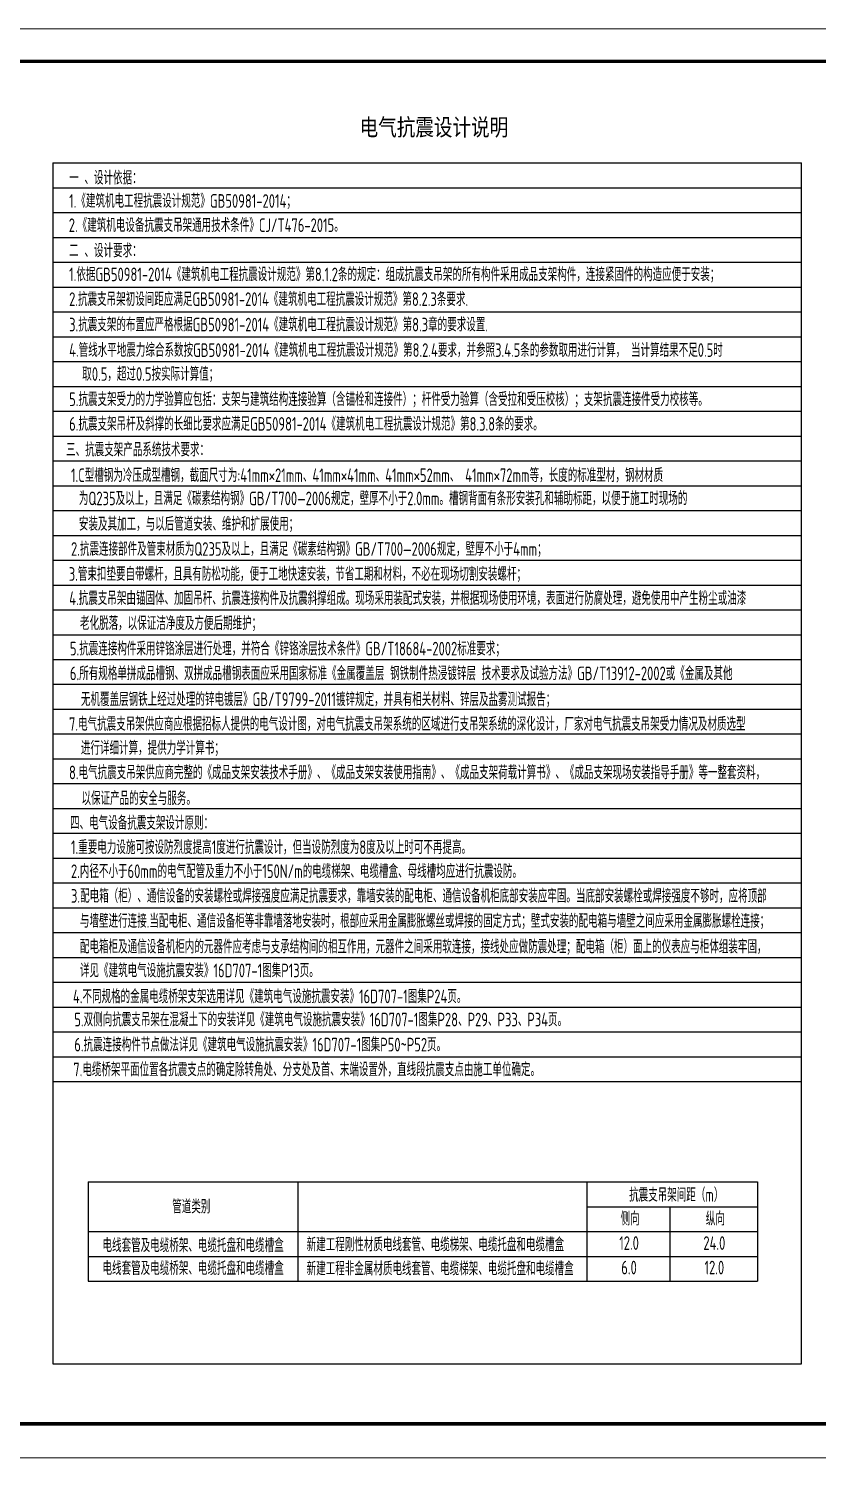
# Model space of a CAD drawing. Extents: x 2803505 to 5851001, y -1372902 to 24339.
# Drawn here: x 2920118 to 2943261, y -630329 to -587899 of the extents above; entities that cross this region are included whole.
import ezdxf

# ---------------------------------------------------------------- set-up
doc = ezdxf.new("R2010")
doc.units = 0
doc.header["$LTSCALE"] = 1000
doc.header["$MEASUREMENT"] = 0
doc.layers.add('TEL_TEXT', color=7, linetype='CONTINUOUS')
doc.layers.add('图框', color=147, linetype='CONTINUOUS', lineweight=20)
doc.styles.add('ICDA-STYLE2', font='simhei.ttf', dxfattribs={"width": 0.8})
doc.styles.add('TSSD_Dimension', font='Tssdeng.shx', dxfattribs={"width": 0.7, "bigfont": 'tssdchn.shx'})

msp = doc.modelspace()

# ---------------------------------------------------------------- linework, layer by layer
at = {"layer": 'TEL_TEXT'}
for p, q in [((2921860.2, -621749.9), (2921860.2, -624665.9)), ((2921860.2, -621749.9), (2941507.7, -621749.9)), ((2928013.7, -621749.9), (2928013.7, -624665.9)), ((2936502.9, -621749.9), (2936502.9, -624665.9)), ((2941507.7, -621749.9), (2941507.7, -624665.9)), ((2936502.9, -622478.9), (2941507.7, -622478.9)), ((2938937.9, -622478.9), (2938937.9, -624665.9)), ((2921860.2, -623207.9), (2941507.7, -623207.9)), ((2921860.2, -623207.9), (2941507.7, -623207.9)), ((2921860.2, -623936.9), (2941507.7, -623936.9)), ((2921860.2, -624665.9), (2941507.7, -624665.9))]:
    msp.add_line(p, q, dxfattribs=at)
for points in [[(2920816.2, -591833), (2920816.2, -627093.4), (2942800.6, -627093.4), (2942800.6, -591833)], [(2920816.2, -591833), (2942800.6, -591833)], [(2920816.2, -592562), (2942800.6, -592562)], [(2920816.2, -593291), (2942800.6, -593291)], [(2920816.2, -594020), (2942800.6, -594020)], [(2920816.2, -594749), (2942800.6, -594749)], [(2920816.2, -595478), (2942800.6, -595478)], [(2920816.2, -596207), (2942800.6, -596207)], [(2920816.2, -596207), (2942800.6, -596207)], [(2920816.2, -596936), (2942800.6, -596936)], [(2920816.2, -597665), (2942800.6, -597665)], [(2920816.2, -598394), (2942800.6, -598394)], [(2920816.2, -599123), (2942800.6, -599123)], [(2920816.2, -599852), (2942800.6, -599852)], [(2920816.2, -600581), (2942800.6, -600581)], [(2920816.2, -601310), (2942800.6, -601310)], [(2920816.2, -602039), (2942800.6, -602039)], [(2920816.2, -602768), (2942800.6, -602768)], [(2920816.2, -603497), (2942800.6, -603497)], [(2920816.2, -604226), (2942800.6, -604226)], [(2920816.2, -604955), (2942800.6, -604955)], [(2920816.2, -605684), (2942800.6, -605684)], [(2920816.2, -606413), (2942800.6, -606413)], [(2920816.2, -606413), (2942800.6, -606413)], [(2920816.2, -607142), (2942800.6, -607142)], [(2920816.2, -607871), (2942800.6, -607871)], [(2920816.2, -608600), (2942800.6, -608600)], [(2920816.2, -609329), (2942800.6, -609329)], [(2920816.2, -610058), (2942800.6, -610058)], [(2920816.2, -610787), (2942800.6, -610787)], [(2920816.2, -611516), (2942800.6, -611516)], [(2920816.2, -612245), (2942800.6, -612245)], [(2920816.2, -612974), (2942800.6, -612974)], [(2920816.2, -613703), (2942800.6, -613703)], [(2920816.2, -614432), (2942800.6, -614432)], [(2920816.2, -615161), (2942800.6, -615161)], [(2920816.2, -615890), (2942800.6, -615890)], [(2920816.2, -616619), (2942800.6, -616619)], [(2920816.2, -617348), (2942800.6, -617348)], [(2920816.2, -618077), (2942800.6, -618077)], [(2920816.2, -618806), (2942800.6, -618806)]]:
    msp.add_lwpolyline(points, dxfattribs=at)
at = {"layer": '图框'}
for points in [[(2892903.3, -587899.4), (2952303.2, -587899.4), (2952303.2, -629853.6), (2892903.3, -629853.6)], [(2917603.5, -629853.6), (3001703.5, -629853.6), (3001703.5, -689253.6), (2917603.5, -689253.6)]]:
    msp.add_lwpolyline(points, close=True, dxfattribs=at)
at = {"layer": '图框', "const_width": 100}
msp.add_lwpolyline([(2895403.3, -628853.6), (2951303.3, -628853.6), (2951303.3, -588853.6), (2895403.3, -588853.6)], close=True, dxfattribs=at)

# ---------------------------------------------------------------- texts
at = {"layer": 'TEL_TEXT', "color": 4, "style": 'ICDA-STYLE2', "width": 0.8}
msp.add_text('电气抗震设计说明', height=500, dxfattribs=at).set_placement((2929827.6, -591034.9))
at = {"layer": 'TEL_TEXT', "style": 'TSSD_Dimension', "width": 0.7}
for s, p in [('一 、设计依据：', (2921299.3, -592469.8)), ('1.《建筑机电工程抗震设计规范》GB50981-2014；', (2921299.3, -593151.1)), ('2.《建筑机电设备抗震支吊架通用技术条件》CJ/T476-2015。', (2921289.2, -593862.1)), ('二 、设计要求：', (2921299.3, -594607.8)), ('1.依据GB50981-2014《建筑机电工程抗震设计规范》第8.1.2条的规定：组成抗震支吊架的所有构件采用成品支架构件，连接紧固件的构造应便于安装；', (2921299.3, -595306.5)), ('2.抗震支吊架初设间距应满足GB50981-2014《建筑机电工程抗震设计规范》第8.2.3条要求.', (2921299.3, -596033.9)), ('3.抗震支架的布置应严格根据GB50981-2014《建筑机电工程抗震设计规范》第8.3章的要求设置.', (2921299.3, -596780.6)), ('4.管线水平地震力综合系数按GB50981-2014《建筑机电工程抗震设计规范》第8.2.4要求，并参照3.4.5条的参数取用进行计算， 当计算结果不足0.5时', (2921299.3, -597529.1)), ('取0.5，超过0.5按实际计算值；', (2921686.4, -598231.4)), ('5.抗震支架受力的力学验算应包括：支架与建筑结构连接验算（含锚栓和连接件）；杆件受力验算（含受拉和受压校核）；支架抗震连接件受力校核等。', (2921299.3, -598973.7)), ('6.抗震支架吊杆及斜撑的长细比要求应满足GB50981-2014《建筑机电工程抗震设计规范》第8.3.8条的要求。', (2921299.3, -599696.4)), ('三、抗震支架产品系统技术要求：', (2921209.1, -600450.6)), ('  1.C型槽钢为冷压成型槽钢，截面尺寸为:41mm×21mm、41mm×41mm、41mm×52mm、 41mm×72mm等，长度的标准型材，钢材材质', (2921013.9, -601203.7)), ('为Q235及以上，且满足《碳素结构钢》GB/T700—2006规定，壁厚不小于2.0mm。槽钢背面有条形安装孔和辅助标距，以便于施工时现场的', (2921586.1, -601883.4)), ('安装及其加工，与以后管道安装、维护和扩展使用；', (2921586.1, -602634.5)), ('  2.抗震连接部件及管束材质为Q235及以上，且满足《碳素结构钢》GB/T700—2006规定，壁厚不小于4mm；', (2921014.9, -603368.6)), ('3.管束扣垫要自带螺杆，且具有防松功能，便于工地快速安装，节省工期和材料，不必在现场切割安装螺杆；', (2921288.8, -604103.1)), ('4.抗震支吊架由锚固体、加固吊杆、抗震连接构件及抗震斜撑组成。现场采用装配式安装，并根据现场使用环境，表面进行防腐处理，避免使用中产生粉尘或油漆', (2921301.7, -604813.8)), ('老化脱落，以保证洁净度及方便后期维护；', (2921618.4, -605547.5)), ('5.抗震连接构件采用锌铬涂层进行处理，并符合《锌铬涂层技术条件》GB/T18684-2002标准要求；', (2921321.7, -606293.9)), ('6.所有规格单拼成品槽钢、双拼成品槽钢表面应采用国家标准《金属覆盖层 钢铁制件热浸镀锌层 技术要求及试验方法》GB/T13912-2002或《金属及其他', (2921321.7, -607020.1)), ('无机覆盖层钢铁上经过处理的锌电镀层》GB/T9799-2011镀锌规定，并具有相关材料、锌层及盐雾测试报告；', (2921645.6, -607781.1)), ('7.电气抗震支吊架供应商应根据招标人提供的电气设计图，对电气抗震支吊架系统的区域进行支吊架系统的深化设计，厂家对电气抗震支吊架受力情况及材质选型', (2921295.6, -608506.3)), ('进行详细计算，提供力学计算书；', (2921644.2, -609211.7)), ('8.电气抗震支吊架供应商完整的《成品支架安装技术手册》、《成品支架安装使用指南》、《成品支架荷载计算书》、《成品支架现场安装指导手册》等一整套资料，', (2921295.6, -609929.1)), ('以保证产品的安全与服务。', (2921661.9, -610688.4)), ('四、电气设备抗震支架设计原则：', (2921325.6, -611409.3)), ('  1.重要电力设施可按设防烈度提高1度进行抗震设计，但当设防烈度为8度及以上时可不再提高。', (2921013.6, -612124.5)), ('  2.内径不小于60mm的电气配管及重力不小于150N/m的电缆梯架、电缆槽盒、母线槽均应进行抗震设防。', (2921013.6, -612829.1)), ('  3.配电箱（柜）、通信设备的安装螺栓或焊接强度应满足抗震要求，靠墙安装的配电柜、通信设备机柜底部安装应牢固。当底部安装螺栓或焊接强度不够时，应将顶部', (2921013.6, -613554.2)), ('与墙壁进行连接.当配电柜、通信设备柜等非靠墙落地安装时，根部应采用金属膨胀螺丝或焊接的固定方式；壁式安装的配电箱与墙壁之间应采用金属膨胀螺栓连接；', (2921617, -614289.5)), ('配电箱柜及通信设备机柜内的元器件应考虑与支承结构间的相互作用，元器件之间采用软连接，接线处应做防震处理；配电箱（柜）面上的仪表应与柜体组装牢固，', (2921617, -615043.2)), ('详见《建筑电气设施抗震安装》16D707-1图集P13页。', (2921617, -615743.2)), ('  4.不同规格的金属电缆桥架支架选用详见《建筑电气设施抗震安装》16D707-1图集P24页。', (2921072.2, -616504.3)), ('  5.双侧向抗震支吊架在混凝土下的安装详见《建筑电气设施抗震安装》16D707-1图集P28、P29、P33、P34页。', (2921111.5, -617184.3)), ('  6.抗震连接构件节点做法详见《建筑电气设施抗震安装》16D707-1图集P50~P52页。', (2921111.5, -617920)), (' 7.电缆桥架平面位置各抗震支点的确定除转角处、分支处及首、末端设置外，直线段抗震支点由施工单位确定。', (2921252, -618648.8))]:
    msp.add_text(s, height=400, dxfattribs=at).set_placement(p)
at = {"layer": 'TEL_TEXT', "char_height": 400, "style": 'TSSD_Dimension'}
for s, insert, width, attachment_point in [('抗震支吊架间距（m）', (2937740.9, -621931), 17314.006, 1), ('管道类别', (2924326.1, -622274.8), 28987.307, 1), ('侧向', (2937489, -622629.4), 17314.006, 1), ('纵向', (2939993.1, -622629.4), 17314.006, 1), ('电线套管及电缆桥架、电缆托盘和电缆槽盒', (2922279.7, -623412.5), 28987.307, 1), ('新建工程刚性材质电线套管、电缆梯架、电缆托盘和电缆槽盒', (2928273, -623389.4), 17314.006, 1), ('12.0', (2937740.1, -623546.2), 1911.448, 5), ('24.0', (2940244.2, -623546.2), 1911.448, 5), ('电线套管及电缆桥架、电缆托盘和电缆槽盒', (2922279.7, -624084.6), 28987.307, 1), ('新建工程非金属材质电线套管、电缆梯架、电缆托盘和电缆槽盒', (2928273, -624095.4), 18055.809, 1), ('6.0', (2937740.1, -624264.7), 1433.586, 5), ('12.0', (2940244.2, -624264.7), 1911.448, 5)]:
    msp.add_mtext(s, dxfattribs=dict(at, insert=insert, width=width, attachment_point=attachment_point))

doc.saveas('drawing.dxf')
